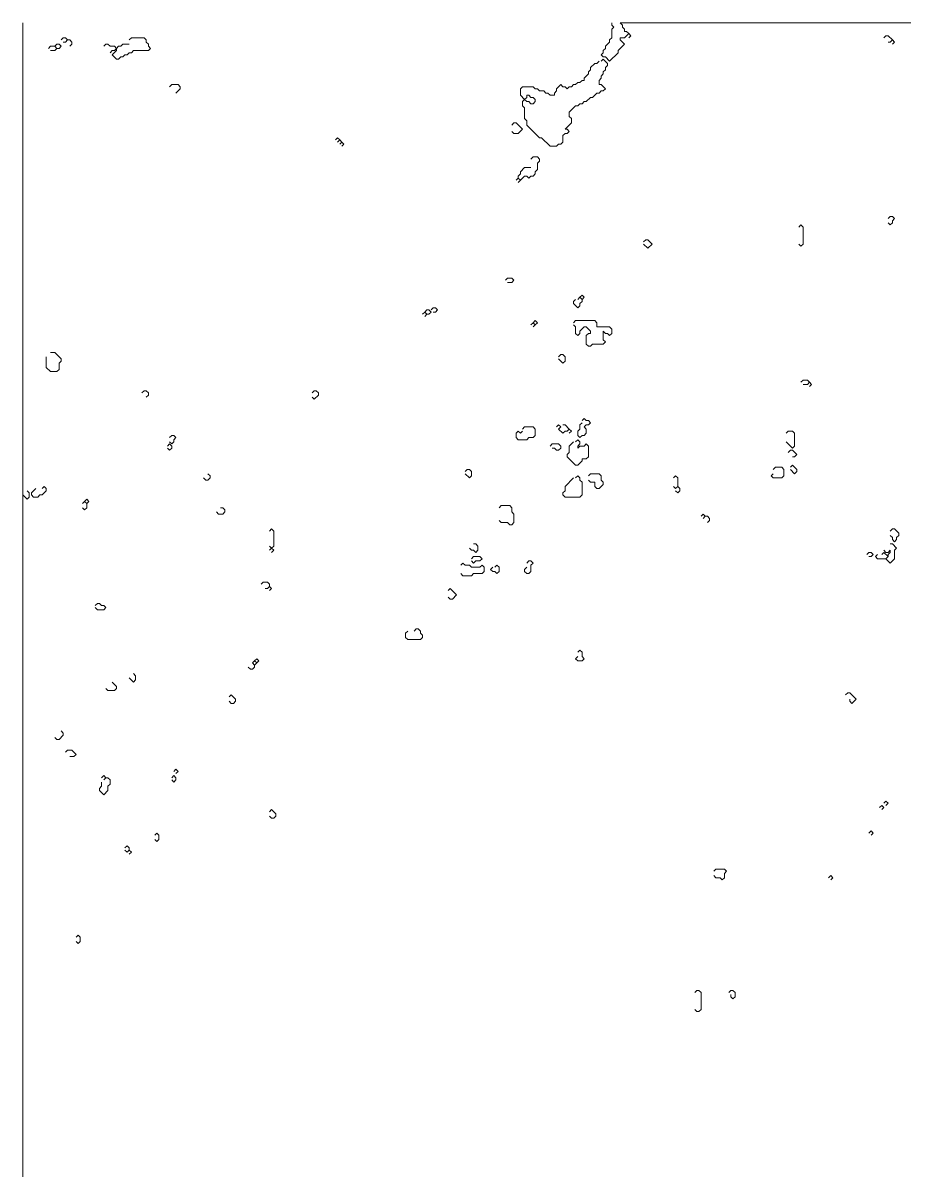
# Model space of a CAD drawing. Header units: metres. Extents: x 0 to 1919, y -1079 to 0.
# Drawn here: x 0 to 414, y -540 to 0 of the extents above; entities that cross this region are included whole.
import ezdxf

# ---------------------------------------------------------------- set-up
doc = ezdxf.new("R2010")
doc.units = ezdxf.units.M
doc.layers.add('greeny green lines', color=3, linetype='Continuous')

msp = doc.modelspace()

# ---------------------------------------------------------------- linework, layer by layer
at = {"layer": 'greeny green lines', "lineweight": 20}
for p, q in [((0, 0), (0, -1079)), ((0, 0), (0, -1079)), ((277, -1), (277, 0)), ((1115, 0), (281, 0)), ((281, 0), (282, -1)), ((278, -2), (277, -1)), ((277, -3), (278, -2)), ((277, -7), (277, -3)), ((282, -1), (282, -2)), ((282, -2), (283, -3)), ((283, -3), (283, -4)), ((283, -4), (284, -4)), ((285, -5), (283, -7)), ((284, -4), (285, -5)), ((284, -6), (285, -5)), ((284, -6), (285, -5)), ((285, -5), (286, -6)), ((15, -11), (16, -10)), ((15, -11), (16, -10)), ((16, -10), (17, -10)), ((17, -10), (18, -11)), ((18, -8), (19, -7)), ((18, -8), (19, -7)), ((19, -7), (20, -7)), ((20, -9), (19, -9)), ((20, -7), (21, -8)), ((20, -9), (21, -8)), ((20, -9), (21, -8)), ((21, -8), (20, -9)), ((21, -8), (22, -8)), ((22, -8), (23, -9)), ((23, -10), (22, -11)), ((23, -9), (23, -10)), ((38, -11), (39, -10)), ((38, -11), (39, -10)), ((39, -10), (40, -10)), ((40, -10), (41, -11)), ((46, -11), (47, -10)), ((47, -10), (50, -10)), ((50, -8), (51, -7)), ((50, -8), (51, -7)), ((51, -7), (57, -7)), ((57, -7), (58, -8)), ((58, -8), (58, -9)), ((58, -9), (59, -10)), ((59, -10), (59, -11)), ((274, -11), (276, -9)), ((276, -8), (277, -7)), ((276, -9), (276, -8)), ((283, -10), (280, -13)), ((283, -7), (281, -7)), ((281, -7), (281, -8)), ((281, -8), (283, -10)), ((286, -6), (285, -7)), ((405, -7), (406, -6)), ((405, -7), (406, -6)), ((406, -6), (407, -6)), ((407, -6), (409, -8)), ((408, -9), (407, -9)), ((408, -9), (409, -8)), ((408, -9), (409, -8)), ((409, -8), (408, -9)), ((409, -8), (410, -9)), ((410, -9), (409, -10)), ((12, -12), (13, -11)), ((12, -12), (13, -11)), ((13, -11), (15, -11)), ((15, -13), (13, -13)), ((15, -11), (16, -12)), ((16, -12), (15, -13)), ((17, -12), (16, -12)), ((18, -11), (17, -12)), ((41, -11), (43, -11)), ((42, -13), (41, -14)), ((43, -13), (42, -13)), ((42, -15), (44, -13)), ((44, -17), (42, -15)), ((43, -11), (44, -12)), ((44, -12), (43, -13)), ((44, -12), (45, -11)), ((44, -13), (44, -12)), ((45, -11), (46, -11)), ((46, -16), (45, -17)), ((47, -16), (46, -16)), ((48, -15), (47, -16)), ((49, -15), (48, -15)), ((50, -14), (49, -15)), ((51, -14), (50, -14)), ((52, -13), (51, -14)), ((59, -13), (52, -13)), ((59, -11), (60, -12)), ((60, -12), (59, -13)), ((272, -15), (273, -14)), ((273, -16), (272, -15)), ((273, -13), (274, -12)), ((273, -14), (273, -13)), ((274, -16), (273, -16)), ((274, -12), (274, -11)), ((276, -18), (274, -16)), ((280, -14), (276, -18)), ((280, -13), (280, -14)), ((45, -17), (44, -17)), ((267, -21), (269, -19)), ((267, -22), (267, -21)), ((269, -19), (270, -19)), ((270, -19), (271, -18)), ((272, -18), (273, -17)), ((272, -18), (273, -17)), ((273, -17), (275, -19)), ((275, -20), (274, -21)), ((274, -21), (274, -22)), ((275, -19), (275, -20)), ((264, -26), (266, -24)), ((264, -27), (264, -26)), ((266, -23), (267, -22)), ((266, -24), (266, -23)), ((272, -26), (271, -27)), ((273, -24), (272, -25)), ((272, -25), (272, -26)), ((274, -22), (273, -23)), ((273, -23), (273, -24)), ((69, -30), (70, -29)), ((69, -30), (70, -29)), ((70, -29), (73, -29)), ((74, -31), (72, -33)), ((73, -29), (74, -30)), ((74, -30), (74, -31)), ((234, -31), (235, -30)), ((234, -34), (234, -31)), ((235, -30), (240, -30)), ((240, -30), (241, -31)), ((241, -31), (242, -31)), ((242, -31), (243, -32)), ((243, -32), (245, -32)), ((245, -32), (246, -33)), ((250, -33), (251, -32)), ((251, -31), (253, -29)), ((251, -32), (251, -31)), ((253, -29), (254, -30)), ((254, -30), (255, -30)), ((255, -30), (256, -31)), ((256, -31), (257, -30)), ((257, -30), (258, -30)), ((258, -30), (259, -29)), ((259, -29), (260, -29)), ((260, -29), (261, -28)), ((261, -28), (262, -28)), ((262, -28), (263, -27)), ((263, -27), (264, -27)), ((271, -27), (271, -29)), ((271, -29), (272, -29)), ((272, -32), (271, -33)), ((272, -29), (274, -31)), ((273, -32), (272, -32)), ((274, -31), (273, -32)), ((236, -36), (234, -34)), ((235, -37), (236, -36)), ((235, -39), (235, -37)), ((237, -35), (236, -36)), ((236, -36), (237, -37)), ((238, -34), (237, -34)), ((237, -34), (237, -35)), ((237, -37), (238, -37)), ((239, -35), (238, -34)), ((238, -37), (239, -38)), ((240, -35), (239, -35)), ((241, -36), (240, -35)), ((240, -38), (241, -37)), ((241, -37), (241, -36)), ((246, -33), (247, -33)), ((247, -33), (248, -34)), ((248, -34), (250, -34)), ((250, -34), (250, -33)), ((264, -37), (263, -38)), ((265, -37), (264, -37)), ((267, -35), (265, -37)), ((268, -35), (267, -35)), ((270, -33), (268, -35)), ((271, -33), (270, -33)), ((236, -40), (235, -39)), ((236, -45), (236, -40)), ((239, -38), (240, -38)), ((260, -39), (257, -42)), ((257, -42), (257, -44)), ((261, -39), (260, -39)), ((262, -38), (261, -39)), ((263, -38), (262, -38)), ((230, -48), (231, -47)), ((230, -48), (231, -47)), ((231, -47), (232, -47)), ((232, -47), (235, -50)), ((237, -46), (236, -45)), ((237, -48), (237, -46)), ((243, -54), (237, -48)), ((258, -47), (255, -50)), ((257, -44), (258, -45)), ((258, -45), (258, -47)), ((231, -52), (230, -51)), ((233, -52), (231, -52)), ((235, -50), (233, -52)), ((255, -52), (254, -53)), ((254, -53), (254, -56)), ((255, -50), (256, -50)), ((256, -52), (255, -52)), ((256, -50), (257, -51)), ((257, -51), (256, -52)), ((147, -55), (148, -54)), ((147, -55), (148, -54)), ((148, -54), (149, -55)), ((148, -56), (149, -55)), ((148, -56), (149, -55)), ((149, -55), (148, -56)), ((149, -55), (150, -56)), ((149, -57), (150, -56)), ((149, -57), (150, -56)), ((150, -56), (149, -57)), ((150, -56), (151, -57)), ((151, -57), (150, -58)), ((244, -54), (243, -54)), ((248, -58), (244, -54)), ((251, -58), (248, -58)), ((252, -57), (251, -58)), ((253, -57), (252, -57)), ((254, -56), (253, -57)), ((239, -64), (240, -63)), ((239, -64), (240, -63)), ((240, -63), (242, -63)), ((242, -63), (243, -64)), ((243, -64), (243, -65)), ((234, -70), (236, -68)), ((234, -71), (234, -70)), ((236, -68), (239, -68)), ((242, -69), (241, -70)), ((241, -70), (241, -71)), ((243, -65), (242, -66)), ((242, -66), (242, -69)), ((232, -74), (233, -73)), ((232, -74), (233, -73)), ((233, -72), (234, -71)), ((233, -73), (233, -72)), ((233, -73), (234, -74)), ((234, -74), (233, -73)), ((234, -74), (233, -75)), ((236, -72), (234, -74)), ((237, -72), (236, -72)), ((238, -73), (237, -72)), ((239, -72), (238, -73)), ((240, -72), (239, -72)), ((241, -71), (240, -72)), ((407, -92), (408, -91)), ((407, -92), (408, -91)), ((408, -91), (409, -91)), ((409, -91), (410, -92)), ((365, -96), (366, -95)), ((365, -96), (366, -95)), ((366, -95), (367, -96)), ((367, -96), (367, -104)), ((408, -95), (407, -94)), ((409, -94), (408, -95)), ((410, -92), (409, -93)), ((409, -93), (409, -94)), ((292, -103), (293, -102)), ((292, -103), (293, -102)), ((293, -102), (294, -102)), ((294, -102), (296, -104)), ((294, -106), (292, -104)), ((296, -104), (294, -106)), ((366, -105), (365, -104)), ((367, -104), (366, -105)), ((227, -121), (228, -120)), ((227, -121), (228, -120)), ((228, -120), (230, -120)), ((230, -122), (228, -122)), ((230, -120), (231, -121)), ((231, -121), (230, -122)), ((261, -130), (262, -129)), ((261, -130), (262, -129)), ((262, -129), (263, -128)), ((262, -129), (263, -128)), ((262, -129), (263, -130)), ((263, -128), (264, -129)), ((264, -129), (263, -130)), ((192, -135), (193, -134)), ((192, -135), (193, -134)), ((193, -134), (194, -134)), ((194, -134), (195, -135)), ((259, -131), (260, -130)), ((259, -132), (259, -131)), ((261, -134), (259, -132)), ((262, -133), (261, -134)), ((263, -131), (262, -132)), ((262, -132), (262, -133)), ((263, -130), (263, -131)), ((188, -137), (189, -136)), ((188, -137), (189, -136)), ((189, -136), (190, -135)), ((189, -136), (190, -135)), ((189, -136), (190, -137)), ((190, -137), (189, -138)), ((190, -135), (191, -135)), ((191, -137), (190, -137)), ((191, -135), (192, -136)), ((192, -136), (191, -137)), ((194, -136), (193, -136)), ((195, -135), (194, -136)), ((240, -141), (241, -140)), ((240, -141), (241, -140)), ((241, -140), (242, -141)), ((259, -141), (260, -140)), ((259, -141), (260, -140)), ((260, -140), (269, -140)), ((269, -140), (270, -141)), ((239, -142), (240, -141)), ((239, -142), (240, -141)), ((240, -141), (241, -142)), ((241, -142), (240, -143)), ((242, -141), (241, -142)), ((260, -143), (259, -142)), ((260, -146), (260, -143)), ((264, -143), (262, -145)), ((262, -145), (262, -146)), ((265, -143), (264, -143)), ((267, -145), (265, -143)), ((267, -146), (267, -145)), ((270, -141), (270, -143)), ((270, -143), (276, -143)), ((274, -146), (273, -145)), ((273, -145), (273, -149)), ((276, -143), (277, -144)), ((277, -144), (277, -146)), ((261, -147), (260, -146)), ((262, -146), (261, -147)), ((265, -147), (266, -146)), ((265, -151), (265, -147)), ((266, -152), (265, -151)), ((266, -146), (267, -146)), ((268, -151), (267, -152)), ((273, -151), (268, -151)), ((273, -149), (274, -150)), ((274, -150), (273, -151)), ((275, -146), (274, -146)), ((276, -147), (275, -146)), ((277, -146), (276, -147)), ((13, -155), (15, -155)), ((13, -155), (15, -155)), ((15, -155), (18, -158)), ((252, -157), (253, -156)), ((252, -157), (253, -156)), ((253, -156), (254, -156)), ((254, -156), (255, -157)), ((267, -152), (266, -152)), ((11, -162), (11, -157)), ((18, -159), (17, -160)), ((17, -160), (17, -163)), ((18, -158), (18, -159)), ((254, -160), (252, -158)), ((255, -159), (254, -160)), ((255, -157), (255, -159)), ((13, -164), (11, -162)), ((16, -164), (13, -164)), ((17, -163), (16, -164)), ((366, -169), (367, -168)), ((366, -169), (367, -168)), ((367, -168), (369, -168)), ((369, -170), (367, -170)), ((369, -168), (370, -169)), ((369, -170), (370, -169)), ((369, -170), (370, -169)), ((370, -169), (369, -170)), ((370, -169), (371, -170)), ((371, -170), (370, -171)), ((56, -174), (57, -173)), ((56, -174), (57, -173)), ((57, -173), (58, -173)), ((58, -173), (59, -174)), ((59, -175), (58, -176)), ((59, -174), (59, -175)), ((136, -174), (137, -173)), ((136, -174), (137, -173)), ((137, -177), (136, -176)), ((137, -173), (138, -173)), ((139, -175), (137, -177)), ((138, -173), (139, -174)), ((139, -174), (139, -175)), ((262, -189), (263, -188)), ((263, -187), (264, -186)), ((263, -187), (264, -186)), ((264, -186), (265, -187)), ((265, -187), (266, -187)), ((266, -187), (267, -188)), ((267, -188), (266, -189)), ((69, -195), (70, -194)), ((69, -195), (70, -194)), ((70, -194), (71, -194)), ((71, -194), (72, -195)), ((232, -193), (233, -192)), ((232, -195), (232, -193)), ((233, -192), (234, -193)), ((234, -193), (235, -192)), ((235, -191), (236, -190)), ((235, -191), (236, -190)), ((236, -190), (240, -190)), ((240, -190), (241, -191)), ((241, -194), (240, -195)), ((241, -191), (241, -194)), ((251, -190), (252, -189)), ((251, -190), (252, -189)), ((252, -189), (253, -190)), ((253, -190), (252, -191)), ((254, -193), (252, -191)), ((254, -189), (255, -189)), ((254, -189), (255, -189)), ((255, -192), (254, -193)), ((255, -189), (257, -191)), ((256, -192), (255, -192)), ((256, -192), (257, -191)), ((256, -192), (257, -191)), ((257, -191), (256, -192)), ((257, -191), (258, -192)), ((258, -192), (257, -193)), ((261, -192), (262, -191)), ((261, -194), (261, -192)), ((262, -195), (261, -194)), ((262, -191), (262, -189)), ((263, -194), (262, -195)), ((264, -194), (263, -194)), ((265, -189), (264, -190)), ((264, -190), (265, -191)), ((265, -193), (264, -194)), ((266, -189), (265, -189)), ((265, -191), (265, -193)), ((359, -193), (360, -192)), ((359, -193), (360, -192)), ((360, -192), (362, -192)), ((362, -192), (363, -193)), ((363, -193), (363, -199)), ((68, -199), (69, -198)), ((68, -199), (69, -198)), ((70, -198), (69, -197)), ((69, -198), (70, -199)), ((71, -197), (70, -198)), ((70, -199), (70, -200)), ((72, -195), (71, -196)), ((71, -196), (71, -197)), ((233, -196), (232, -195)), ((237, -196), (233, -196)), ((238, -195), (237, -196)), ((240, -195), (238, -195)), ((248, -199), (249, -198)), ((248, -199), (249, -198)), ((249, -198), (252, -198)), ((252, -198), (253, -199)), ((253, -199), (253, -200)), ((257, -199), (259, -197)), ((257, -202), (257, -199)), ((260, -197), (261, -196)), ((260, -197), (261, -196)), ((261, -196), (262, -197)), ((262, -198), (261, -199)), ((261, -199), (261, -200)), ((261, -200), (262, -199)), ((262, -197), (262, -198)), ((262, -199), (264, -199)), ((264, -199), (265, -198)), ((265, -198), (266, -199)), ((266, -199), (266, -204)), ((362, -200), (359, -197)), ((363, -199), (362, -200)), ((69, -201), (68, -200)), ((70, -200), (69, -201)), ((250, -200), (249, -200)), ((251, -201), (250, -200)), ((252, -201), (251, -201)), ((253, -200), (252, -201)), ((256, -203), (257, -202)), ((256, -204), (256, -203)), ((260, -208), (256, -204)), ((265, -205), (263, -205)), ((263, -205), (263, -206)), ((266, -204), (265, -205)), ((360, -202), (361, -201)), ((360, -202), (361, -201)), ((361, -201), (362, -201)), ((362, -201), (364, -203)), ((363, -204), (362, -204)), ((364, -203), (363, -204)), ((208, -211), (209, -210)), ((208, -211), (209, -210)), ((209, -210), (210, -210)), ((210, -210), (211, -211)), ((261, -208), (260, -208)), ((263, -206), (261, -208)), ((353, -210), (354, -209)), ((353, -210), (354, -209)), ((354, -209), (357, -209)), ((357, -209), (358, -210)), ((358, -210), (358, -213)), ((361, -209), (362, -208)), ((361, -209), (362, -208)), ((363, -212), (361, -210)), ((362, -208), (364, -210)), ((364, -210), (364, -211)), ((86, -215), (85, -214)), ((87, -215), (86, -215)), ((87, -212), (88, -213)), ((87, -212), (88, -213)), ((88, -214), (87, -215)), ((88, -213), (88, -214)), ((210, -214), (208, -212)), ((211, -213), (210, -214)), ((211, -211), (211, -213)), ((255, -218), (259, -214)), ((260, -214), (261, -213)), ((260, -214), (261, -213)), ((261, -213), (262, -214)), ((262, -214), (262, -215)), ((262, -215), (263, -216)), ((266, -213), (267, -212)), ((266, -213), (267, -212)), ((267, -216), (266, -215)), ((267, -212), (271, -212)), ((271, -212), (272, -213)), ((272, -213), (272, -215)), ((272, -215), (273, -216)), ((306, -214), (307, -213)), ((306, -214), (307, -213)), ((307, -213), (308, -214)), ((308, -214), (308, -218)), ((352, -213), (353, -212)), ((353, -214), (352, -213)), ((357, -214), (353, -214)), ((358, -213), (357, -214)), ((364, -211), (363, -212)), ((2, -220), (3, -221)), ((2, -220), (3, -221)), ((3, -221), (3, -223)), ((4, -221), (6, -219)), ((4, -222), (4, -221)), ((9, -219), (10, -218)), ((9, -219), (10, -218)), ((11, -220), (9, -222)), ((10, -218), (11, -219)), ((11, -219), (11, -220)), ((254, -221), (255, -220)), ((254, -222), (254, -221)), ((255, -220), (255, -218)), ((263, -216), (263, -222)), ((269, -216), (267, -216)), ((269, -218), (269, -216)), ((270, -219), (269, -218)), ((271, -219), (270, -219)), ((273, -217), (271, -219)), ((273, -216), (273, -217)), ((307, -219), (306, -218)), ((307, -219), (308, -218)), ((307, -219), (308, -218)), ((308, -218), (307, -219)), ((308, -221), (307, -220)), ((308, -218), (309, -219)), ((309, -220), (308, -221)), ((309, -219), (309, -220)), ((2, -224), (0, -222)), ((3, -223), (2, -224)), ((5, -223), (4, -222)), ((7, -223), (5, -223)), ((8, -222), (7, -223)), ((9, -222), (8, -222)), ((28, -226), (29, -225)), ((28, -226), (29, -225)), ((29, -225), (30, -224)), ((29, -225), (30, -224)), ((29, -225), (30, -226)), ((30, -224), (31, -225)), ((31, -225), (30, -226)), ((30, -226), (30, -228)), ((255, -223), (254, -222)), ((262, -223), (255, -223)), ((263, -222), (262, -223)), ((29, -229), (28, -228)), ((30, -228), (29, -229)), ((92, -231), (91, -230)), ((94, -231), (92, -231)), ((93, -228), (94, -228)), ((93, -228), (94, -228)), ((94, -228), (95, -229)), ((95, -230), (94, -231)), ((95, -229), (95, -230)), ((224, -228), (225, -227)), ((224, -228), (225, -227)), ((225, -227), (229, -227)), ((229, -227), (230, -228)), ((230, -228), (230, -230)), ((230, -230), (231, -231)), ((231, -231), (231, -235)), ((319, -232), (320, -231)), ((319, -232), (320, -231)), ((320, -231), (321, -232)), ((225, -235), (224, -234)), ((228, -235), (225, -235)), ((229, -236), (228, -235)), ((230, -236), (229, -236)), ((231, -235), (230, -236)), ((320, -233), (321, -232)), ((320, -233), (321, -232)), ((321, -232), (320, -233)), ((321, -232), (322, -232)), ((322, -232), (323, -233)), ((323, -234), (322, -235)), ((323, -233), (323, -234)), ((116, -239), (117, -238)), ((116, -239), (117, -238)), ((117, -238), (118, -239)), ((118, -239), (118, -246)), ((408, -239), (409, -238)), ((408, -239), (409, -238)), ((409, -242), (408, -241)), ((409, -238), (410, -238)), ((409, -243), (409, -242)), ((410, -238), (412, -240)), ((412, -241), (411, -242)), ((411, -242), (411, -243)), ((412, -240), (412, -241)), ((117, -247), (116, -246)), ((116, -248), (117, -247)), ((116, -248), (117, -247)), ((118, -246), (117, -247)), ((117, -247), (118, -248)), ((118, -248), (117, -249)), ((211, -248), (210, -247)), ((212, -248), (211, -248)), ((212, -245), (213, -245)), ((212, -245), (213, -245)), ((213, -249), (212, -248)), ((213, -245), (214, -246)), ((214, -248), (213, -249)), ((214, -246), (214, -248)), ((406, -249), (405, -248)), ((408, -248), (407, -249)), ((408, -245), (409, -245)), ((408, -245), (409, -245)), ((408, -249), (408, -248)), ((410, -244), (409, -243)), ((409, -245), (411, -247)), ((411, -243), (410, -244)), ((411, -247), (410, -248)), ((410, -248), (410, -252)), ((211, -252), (212, -251)), ((211, -252), (212, -251)), ((212, -254), (211, -253)), ((212, -251), (215, -251)), ((213, -253), (212, -254)), ((215, -253), (213, -253)), ((215, -251), (216, -252)), ((216, -252), (215, -253)), ((237, -254), (238, -253)), ((237, -254), (238, -253)), ((238, -253), (239, -253)), ((239, -253), (240, -254)), ((397, -250), (398, -249)), ((397, -250), (398, -249)), ((398, -249), (399, -249)), ((399, -251), (398, -251)), ((399, -249), (400, -250)), ((400, -250), (399, -251)), ((401, -251), (402, -250)), ((402, -252), (401, -251)), ((406, -252), (402, -252)), ((404, -250), (405, -249)), ((404, -250), (405, -249)), ((405, -249), (407, -251)), ((407, -249), (406, -249)), ((407, -251), (406, -252)), ((406, -252), (407, -251)), ((408, -254), (406, -252)), ((407, -250), (408, -249)), ((407, -251), (407, -250)), ((410, -252), (408, -254)), ((206, -255), (207, -254)), ((206, -255), (207, -254)), ((207, -254), (208, -255)), ((208, -255), (210, -255)), ((210, -255), (211, -256)), ((211, -256), (215, -256)), ((215, -256), (216, -255)), ((216, -255), (217, -256)), ((217, -258), (216, -259)), ((217, -256), (217, -258)), ((220, -257), (221, -256)), ((221, -258), (220, -257)), ((222, -258), (221, -258)), ((222, -256), (223, -255)), ((222, -256), (223, -255)), ((223, -259), (222, -258)), ((223, -255), (224, -256)), ((224, -258), (223, -259)), ((224, -256), (224, -258)), ((236, -257), (237, -256)), ((236, -258), (236, -257)), ((237, -259), (236, -258)), ((239, -258), (238, -259)), ((240, -254), (239, -255)), ((239, -255), (239, -258)), ((112, -264), (113, -263)), ((112, -264), (113, -263)), ((113, -263), (115, -263)), ((115, -263), (116, -264)), ((116, -264), (116, -265)), ((207, -260), (206, -259)), ((211, -260), (207, -260)), ((212, -259), (211, -260)), ((216, -259), (212, -259)), ((238, -259), (237, -259)), ((115, -266), (114, -266)), ((115, -266), (116, -265)), ((115, -266), (116, -265)), ((116, -265), (115, -266)), ((116, -265), (117, -266)), ((117, -266), (116, -267)), ((200, -267), (201, -266)), ((200, -267), (201, -266)), ((201, -266), (204, -269)), ((204, -269), (202, -271)), ((34, -274), (35, -273)), ((34, -274), (35, -273)), ((35, -276), (34, -275)), ((35, -273), (36, -273)), ((36, -273), (37, -274)), ((37, -274), (38, -274)), ((38, -274), (39, -275)), ((39, -275), (38, -276)), ((201, -271), (200, -270)), ((202, -271), (201, -271)), ((38, -276), (35, -276)), ((184, -286), (185, -285)), ((184, -286), (185, -285)), ((185, -285), (186, -285)), ((186, -285), (187, -286)), ((180, -287), (181, -286)), ((180, -289), (180, -287)), ((181, -290), (180, -289)), ((187, -290), (181, -290)), ((187, -286), (187, -287)), ((187, -287), (188, -288)), ((188, -289), (187, -290)), ((188, -288), (188, -289)), ((261, -296), (262, -295)), ((261, -296), (262, -295)), ((262, -295), (263, -296)), ((263, -296), (263, -298)), ((108, -301), (109, -300)), ((108, -301), (109, -300)), ((108, -301), (109, -302)), ((108, -301), (109, -302)), ((109, -300), (110, -299)), ((109, -300), (110, -299)), ((109, -300), (110, -301)), ((110, -301), (109, -302)), ((109, -302), (109, -303)), ((110, -299), (111, -300)), ((111, -300), (110, -301)), ((260, -299), (261, -298)), ((261, -300), (260, -299)), ((263, -300), (261, -300)), ((263, -298), (264, -299)), ((264, -299), (263, -300)), ((52, -306), (53, -307)), ((52, -306), (53, -307)), ((53, -307), (53, -309)), ((107, -304), (106, -303)), ((108, -304), (107, -304)), ((109, -303), (108, -304)), ((42, -310), (44, -312)), ((42, -310), (44, -312)), ((44, -312), (44, -313)), ((52, -310), (50, -308)), ((53, -309), (52, -310)), ((40, -314), (39, -313)), ((43, -314), (40, -314)), ((44, -313), (43, -314)), ((97, -317), (98, -316)), ((97, -317), (98, -316)), ((98, -316), (100, -318)), ((100, -318), (100, -319)), ((387, -316), (388, -315)), ((387, -316), (388, -315)), ((388, -315), (389, -315)), ((389, -315), (392, -318)), ((389, -319), (389, -318)), ((392, -318), (390, -320)), ((98, -320), (97, -319)), ((99, -320), (98, -320)), ((100, -319), (99, -320)), ((390, -320), (389, -319)), ((18, -333), (19, -334)), ((18, -333), (19, -334)), ((19, -334), (19, -335)), ((16, -337), (15, -336)), ((17, -337), (16, -337)), ((19, -335), (17, -337)), ((20, -343), (21, -342)), ((20, -343), (21, -342)), ((21, -342), (23, -342)), ((24, -345), (22, -345)), ((23, -342), (25, -344)), ((25, -344), (24, -345)), ((37, -355), (38, -354)), ((37, -355), (38, -354)), ((38, -354), (39, -355)), ((39, -355), (38, -356)), ((39, -355), (40, -355)), ((39, -355), (40, -355)), ((40, -355), (41, -356)), ((41, -356), (41, -358)), ((70, -355), (71, -354)), ((70, -355), (71, -354)), ((71, -357), (70, -356)), ((71, -352), (72, -351)), ((71, -352), (72, -351)), ((71, -354), (72, -355)), ((72, -356), (71, -357)), ((72, -351), (73, -352)), ((73, -352), (72, -353)), ((72, -355), (72, -356)), ((36, -360), (37, -359)), ((36, -361), (36, -360)), ((38, -363), (36, -361)), ((37, -359), (37, -357)), ((40, -361), (38, -363)), ((41, -358), (40, -359)), ((40, -359), (40, -361)), ((405, -367), (406, -366)), ((405, -367), (406, -366)), ((406, -366), (407, -367)), ((116, -371), (117, -370)), ((116, -371), (117, -370)), ((117, -370), (119, -372)), ((119, -372), (119, -373)), ((403, -369), (404, -368)), ((403, -369), (404, -368)), ((404, -368), (405, -369)), ((405, -369), (404, -370)), ((407, -367), (406, -368)), ((117, -374), (116, -373)), ((118, -374), (117, -374)), ((119, -373), (118, -374)), ((62, -382), (63, -381)), ((62, -382), (63, -381)), ((63, -381), (64, -382)), ((64, -382), (64, -384)), ((398, -381), (399, -380)), ((398, -381), (399, -380)), ((399, -380), (400, -381)), ((400, -381), (399, -382)), ((48, -388), (49, -387)), ((48, -388), (49, -387)), ((49, -387), (50, -388)), ((50, -388), (50, -389)), ((63, -385), (62, -384)), ((64, -384), (63, -385)), ((49, -390), (48, -389)), ((49, -390), (50, -389)), ((49, -390), (50, -389)), ((50, -389), (49, -390)), ((50, -389), (51, -390)), ((51, -390), (50, -391)), ((325, -399), (326, -398)), ((325, -399), (326, -398)), ((326, -398), (330, -398)), ((330, -398), (331, -399)), ((331, -399), (330, -400)), ((326, -402), (325, -401)), ((328, -402), (326, -402)), ((329, -403), (328, -402)), ((330, -402), (329, -403)), ((330, -400), (330, -402)), ((379, -402), (380, -401)), ((379, -402), (380, -401)), ((380, -401), (381, -402)), ((381, -402), (380, -403)), ((25, -430), (26, -429)), ((25, -430), (26, -429)), ((26, -429), (27, -430)), ((27, -430), (27, -432)), ((26, -433), (25, -432)), ((27, -432), (26, -433)), ((316, -456), (317, -455)), ((316, -456), (317, -455)), ((317, -455), (318, -455)), ((318, -455), (319, -456)), ((319, -456), (319, -464)), ((332, -456), (333, -455)), ((332, -456), (333, -455)), ((333, -455), (334, -455)), ((333, -458), (333, -457)), ((334, -459), (333, -458)), ((334, -455), (335, -456)), ((335, -458), (334, -459)), ((335, -456), (335, -458)), ((317, -465), (316, -464)), ((318, -465), (317, -465)), ((319, -464), (318, -465))]:
    msp.add_line(p, q, dxfattribs=at)

doc.saveas('drawing.dxf')
